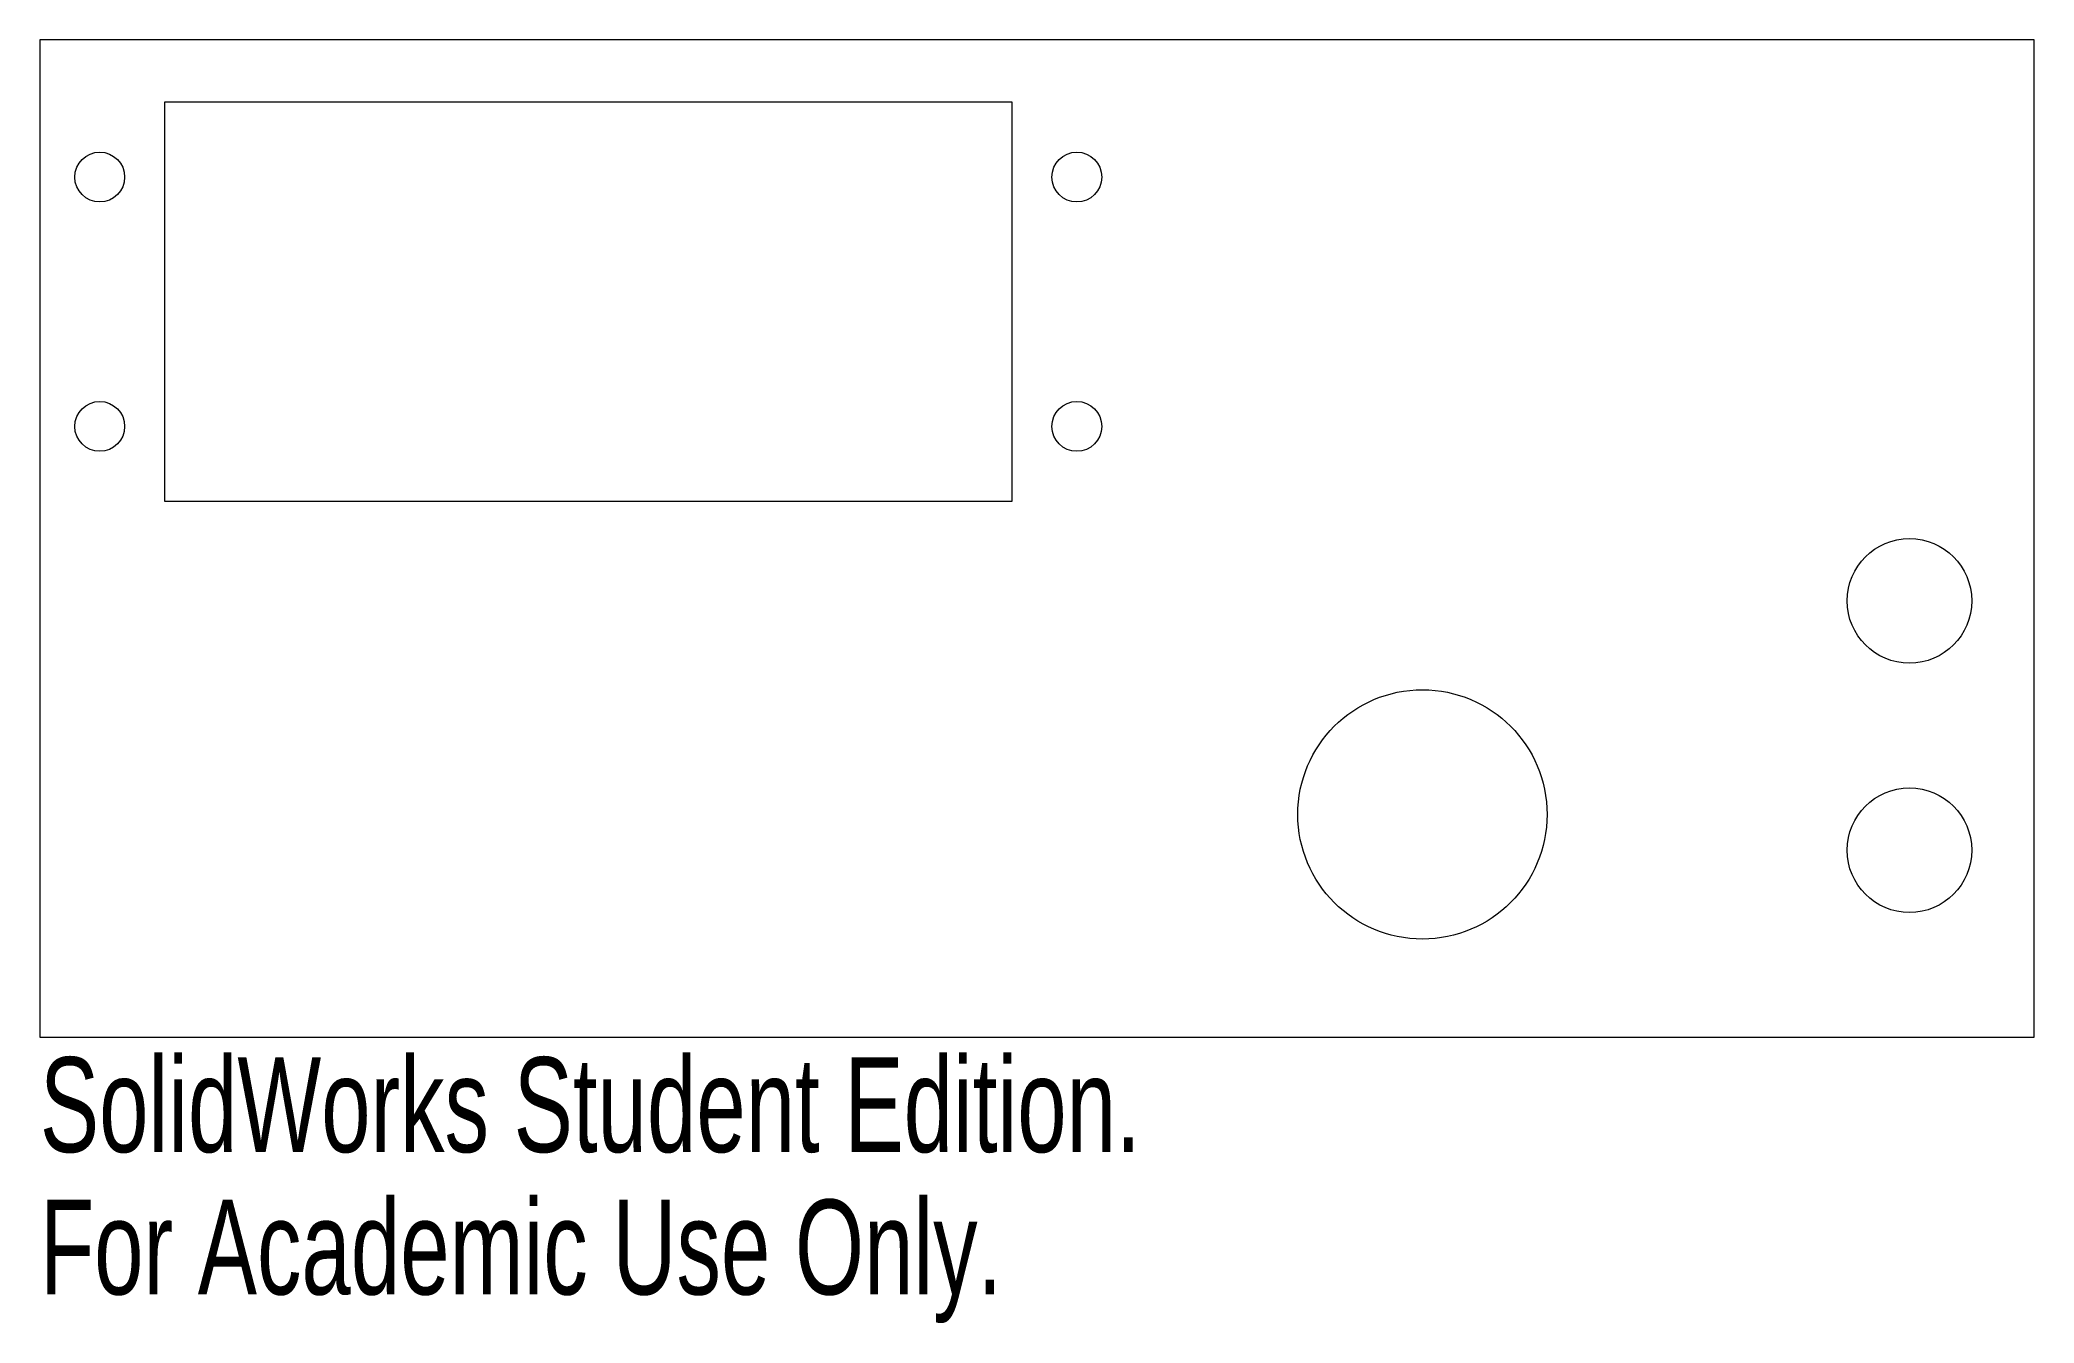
# Model space of a CAD drawing. Header units: inches. Extents: x 0 to 4, y -0.57 to 2.
import ezdxf

# ---------------------------------------------------------------- set-up
doc = ezdxf.new("R2010")
doc.units = ezdxf.units.IN
doc.header["$MEASUREMENT"] = 0
doc.styles.add('SLDTEXTSTYLE0', font='TXT', dxfattribs={"width": 0.7})

msp = doc.modelspace()

# ---------------------------------------------------------------- linework, layer by layer
at = {"color": 7, "linetype": 'Continuous', "lineweight": 15}
for p, q in [((4, 2), (0, 2)), ((0, 2), (0, 0)), ((4, 0), (4, 2)), ((1.95, 1.875), (0.25, 1.875)), ((0.25, 1.875), (0.25, 1.075)), ((1.95, 1.075), (1.95, 1.875)), ((0.25, 1.075), (1.95, 1.075)), ((0, 0), (4, 0))]:
    msp.add_line(p, q, dxfattribs=at)
for centre, radius in [((0.12, 1.725), 0.05), ((2.08, 1.725), 0.05), ((0.12, 1.225), 0.05), ((2.08, 1.225), 0.05), ((3.75, 0.875), 0.125), ((2.7731, 0.4468), 0.25), ((3.75, 0.375), 0.125)]:
    msp.add_circle(centre, radius, dxfattribs=at)

# ---------------------------------------------------------------- texts
at = {"color": 7, "linetype": 'Continuous', "char_height": 0.1903, "attachment_point": 1, "style": 'SLDTEXTSTYLE0'}
for s, insert in [('SolidWorks Student Edition.', (0, -0.0401)), ('For Academic Use Only.', (0, -0.3256))]:
    msp.add_mtext(s, dxfattribs=dict(at, insert=insert))

doc.saveas('drawing.dxf')
